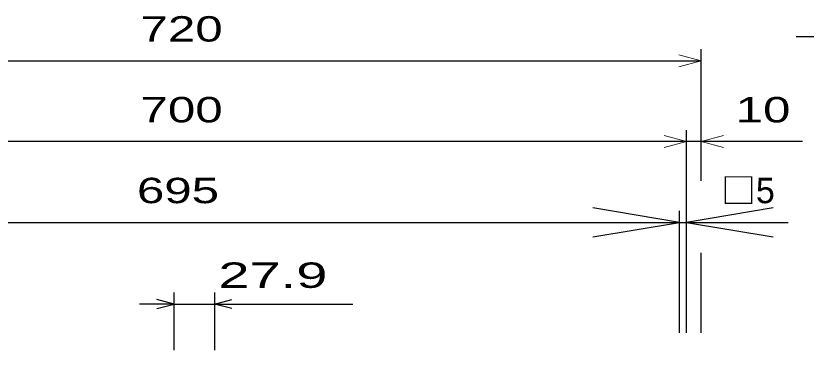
# Model space of a CAD drawing. Units: millimetres, scale not verified. Extents: x -1456 to 1379, y -1028 to 847.
# Drawn here: x -852 to -304, y -570 to -339 of the extents above; entities that cross this region are included whole.
import ezdxf
from ezdxf.enums import TextEntityAlignment as Align

# ---------------------------------------------------------------- set-up
doc = ezdxf.new("R2010")
doc.units = ezdxf.units.MM
doc.header["$LTSCALE"] = 8
doc.layers.add('22', color=4, linetype='Continuous', lineweight=25)
doc.styles.add('ベクトル', font='')
doc.styles.get('ベクトル').set_extended_font_data('ベクトル')

# ---------------------------------------------------------------- blocks, each defined once
blk = doc.blocks.new('open_arrow')
at = {"color": 0, "linetype": 'Continuous', "lineweight": -2}
blk.add_lwpolyline([(7.5, 1.25), (0, 0), (7.5, -1.25)], dxfattribs=at)

msp = doc.modelspace()

# ---------------------------------------------------------------- linework, layer by layer
at = {"layer": '22'}
for p, q in [((-310.8, -352.8), (-150.8, -352.8)), ((-376.8, -447.942), (-376.8, -361.699)), ((-1096.8, -369.699), (-376.8, -369.699)), ((-386.8, -542.3), (-386.8, -417.699)), ((-376.8, -452.862), (-376.8, -417.699)), ((-386.8, -425.699), (-1086.8, -425.699)), ((-376.8, -425.699), (-386.8, -425.699)), ((-306.4, -425.699), (-376.8, -425.699)), ((-391.8, -558.3), (-391.8, -473.699)), ((-391.8, -558.3), (-391.8, -473.699)), ((-386.8, -558.3), (-386.8, -473.699)), ((-1086.8, -481.699), (-391.8, -481.699)), ((-391.8, -481.699), (-316.4, -481.699)), ((-376.8, -558.3), (-376.8, -502.758)), ((-742, -570.3), (-742, -530.3)), ((-714.1, -530.3), (-714.1, -570.3)), ((-742, -538.3), (-754, -535.1)), ((-714.1, -538.3), (-702.1, -535.1)), ((-742, -538.3), (-766, -538.3)), ((-754, -541.5), (-742, -538.3)), ((-742, -538.3), (-714.1, -538.3)), ((-702.1, -541.5), (-714.1, -538.3)), ((-714.1, -538.3), (-618.1, -538.3))]:
    msp.add_line(p, q, dxfattribs=at)
at = {"layer": '22', "lineweight": 13}
for p, q in [((-376.8, -369.699), (-392.255, -365.558)), ((-392.255, -373.84), (-376.8, -369.699)), ((-386.8, -425.699), (-402.255, -421.558)), ((-361.345, -421.558), (-376.8, -425.699)), ((-402.255, -429.84), (-386.8, -425.699)), ((-376.8, -425.699), (-361.345, -429.84))]:
    msp.add_line(p, q, dxfattribs=at)

# ---------------------------------------------------------------- block references
at = {"layer": '22', "xscale": 8, "yscale": 8, "rotation": 180}
msp.add_blockref('open_arrow', (-391.8, -481.699), dxfattribs=at)
at = {"layer": '22', "xscale": 8, "yscale": 8}
msp.add_blockref('open_arrow', (-386.8, -481.699), dxfattribs=at)

# ---------------------------------------------------------------- texts
at = {"layer": '22', "color": 2, "style": 'ベクトル', "width": 1.45}
for s, p in [('720', (-736.8, -361.699)), ('700', (-736.8, -417.699))]:
    msp.add_text(s, height=17.6, dxfattribs=at).set_placement(p, align=Align.BOTTOM_CENTER)
msp.add_text('10', height=17.6, dxfattribs=at).set_placement((-352.8, -417.699), align=Align.BOTTOM_LEFT)
at = {"layer": '22', "style": 'ベクトル', "width": 1.45}
msp.add_text('695', height=17.6, dxfattribs=at).set_placement((-739.3, -473.699), align=Align.BOTTOM_CENTER)
at = {"layer": '22', "style": 'ベクトル'}
msp.add_text('□5', height=17.6, dxfattribs=at).set_placement((-362.8, -473.699), align=Align.BOTTOM_LEFT)
at = {"layer": '22', "color": 2, "style": 'ベクトル', "width": 1.65}
msp.add_text(' 27.9 ', height=17.6, dxfattribs=at).set_placement((-722.1, -518.3), align=Align.MIDDLE_LEFT)

doc.saveas('drawing.dxf')
